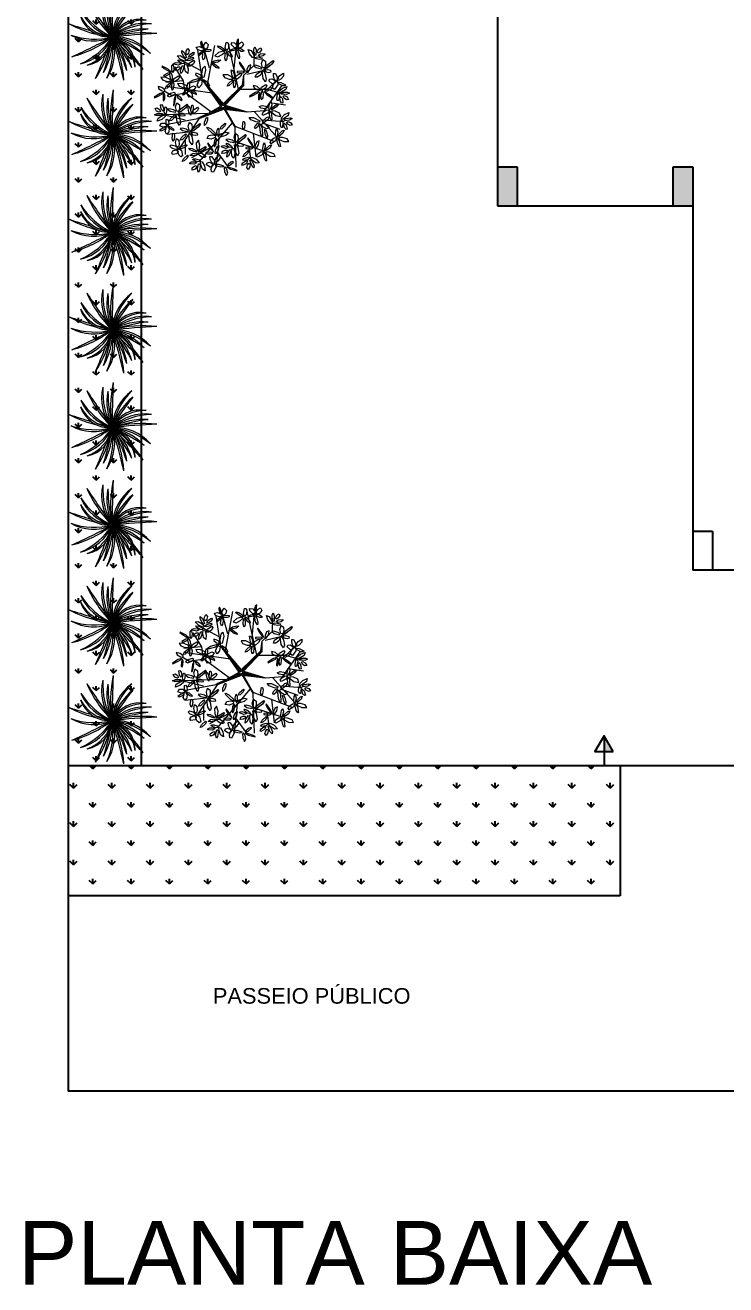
# Model space of a CAD drawing. Header units: inches. Extents: x 2 to 116, y 2 to 108.
# Drawn here: x 32.9 to 38.29, y 28.85 to 38.53 of the extents above; entities that cross this region are included whole.
import ezdxf

# ---------------------------------------------------------------- set-up
doc = ezdxf.new("R2010")
doc.units = ezdxf.units.IN
doc.header["$MEASUREMENT"] = 0
doc.layers.add('03.1 PAREDES', color=250, linetype='Continuous', lineweight=25)
doc.layers.add('16.2 VEGETAÇÃO', color=84, linetype='Continuous', lineweight=9)
doc.layers.add('16.1 VEGETAÇÃO', color=7, linetype='Continuous', lineweight=9, true_color=0x87cb61)
doc.layers.add('PLANTA TUGS_TUES', color=7, linetype='Continuous')
doc.layers.add('TOMADAS', color=170, linetype='Continuous')
doc.styles.add('TEXTO 15MM', font='arial.ttf', dxfattribs={"height": 0.15})

# ---------------------------------------------------------------- blocks, each defined once
blk = doc.blocks.new('_LEAF1', base_point=(58.757, 29.333))
for p, q in [((58.514, 29.393), (58.666, 29.575)), ((58.606, 29.211), (58.514, 29.393)), ((58.666, 29.575), (58.939, 29.485)), ((58.939, 29.485), (58.939, 29.303)), ((58.817, 29.181), (58.606, 29.211)), ((58.939, 29.303), (58.817, 29.181))]:
    blk.add_line(p, q)
blk = doc.blocks.new('_H1', base_point=(54.7, 32.03))
for p, xscale, yscale, zscale, rotation in [((54.39, 32.03), 1.727443358692213, 0.9103097157403468, 1.727443358692213, 343.6738936354017), ((54.45, 31.64), -1.545687603003117, -0.485702163767499, 1.545687603003117, 43.07492863925732), ((54.54, 32.39), -0.3940586972083011, 1.696902842596515, 0.3940586972083011, 11.88359707230165), ((54.94, 32.27), 0.9393259642756036, 1.696902842596522, 0.9393259642756036, 348.2808948833992)]:
    blk.add_blockref('_LEAF1', p, dxfattribs=dict(xscale=xscale, yscale=yscale, zscale=zscale, rotation=rotation))
at = {"xscale": 1.515140417173015, "yscale": 0.6369113279592753, "zscale": 1.515140417173015}
blk.add_blockref('_LEAF1', (55.15, 31.88), dxfattribs=at)
blk = doc.blocks.new('_H5', base_point=(62.27, 31.39))
for p, xscale, yscale, zscale, rotation in [((61.82, 31.67), -1.93821894091991, 0.5452694102672915, 1.93821894091991, 161.5649836159353), ((62.36, 31.88), 0.8782315926153998, 2.121510394569366, 0.8782315926153998, 2.027330662343098), ((62.94, 31.88), 2.788958066288231, 0.575816716164617, 2.788958066288231, 41.2051949766964), ((62.42, 30.82), 2.575127765477518, 0.7881204921510374, 2.575127765477518, 103.2233358614235), ((62.82, 31.24), 0.5758144528974043, -1.696902842596522, 0.5758144528974043, 262.2070746669012)]:
    blk.add_blockref('_LEAF1', p, dxfattribs=dict(xscale=xscale, yscale=yscale, zscale=zscale, rotation=rotation))
blk = doc.blocks.new('_H2', base_point=(55.88, 33.03))
at = {"xscale": -1.637329160493415, "yscale": 0.455154857870177, "zscale": 1.637329160493415}
blk.add_blockref('_LEAF1', (55.33, 32.97), dxfattribs=at)
for p, xscale, yscale, zscale, rotation in [((55.48, 33.54), -2.423919195618517, 0.3329656342808676, 2.423919195618517, 304.6162862887426), ((56.09, 33.24), -0.6369088245576009, 2.090963088672041, 0.6369088245576009, 336.0195606201025)]:
    blk.add_blockref('_LEAF1', p, dxfattribs=dict(xscale=xscale, yscale=yscale, zscale=zscale, rotation=rotation))
blk = doc.blocks.new('_H3', base_point=(57.91, 33.15))
for p, xscale, yscale, zscale, rotation in [((57.45, 33.3), 0.7575702085865075, 2.060415782774719, 0.7575702085865075, 246.1270025360199), ((57.58, 32.81), 1.484593231342913, 1.061518879932116, 1.484593231342913, 203.1850851585156), ((57.88, 33.61), 0.7575702085865075, 2.121510394569363, 0.7575702085865075, 5.479650948518734), ((58.09, 32.7), 1.968766126750012, 1.000424268137465, 1.968766126750012, 291.9583774400813), ((58.48, 33.3), 1.878651928551214, 0.575816716164617, 1.878651928551214, 26.31077704539229)]:
    blk.add_blockref('_LEAF1', p, dxfattribs=dict(xscale=xscale, yscale=yscale, zscale=zscale, rotation=rotation))
blk = doc.blocks.new('_H4', base_point=(60, 32.88))
for p, xscale, yscale, zscale, rotation in [((59.79, 33), 0.6964758369263038, 2.485023334747559, 0.6964758369263038, 30.70465610075785), ((60.06, 33.27), 1.878651928551214, 0.575816716164617, 1.878651928551214, 273.0367053314555), ((60.48, 33.33), 0.636908824557608, 1.484599066610102, 0.636908824557608, 320.5535637719418), ((60.76, 32.94), 1.544160243711609, 0.6063640220619462, 1.544160243711609, 15.14254921127523), ((60.45, 32.61), 1.727443358692213, 0.6063640220619462, 1.727443358692213, 352.5500074369253)]:
    blk.add_blockref('_LEAF1', p, dxfattribs=dict(xscale=xscale, yscale=yscale, zscale=zscale, rotation=rotation))
blk = doc.blocks.new('_H6', base_point=(66.06, 31.58))
for p, xscale, yscale, zscale, rotation in [((65.54, 31.79), 1.878651928551221, 0.5452694102672915, 1.878651928551221, 336.2489556574871), ((66, 32.15), -0.7881173944166022, 2.57666525243954, 0.7881173944166022, 2.457547795809369), ((66.48, 31.88), 2.089427510778918, 0.5147221043699588, 2.089427510778918, 35.45160265640038), ((65.66, 31.39), -1.817557556891011, -0.5452694102672879, 1.817557556891011, 195.3712707835825), ((66.42, 31.27), 1.848104742721105, 0.8186677980483665, 1.848104742721105, 330.9234899051576)]:
    blk.add_blockref('_LEAF1', p, dxfattribs=dict(xscale=xscale, yscale=yscale, zscale=zscale, rotation=rotation))
blk = doc.blocks.new('VEGETAÇÃO 04')
at = {"layer": '16.1 VEGETAÇÃO'}
for p, q in [((0.0171, 0.456), (0.0261, 0.4955)), ((0.0261, 0.4955), (0.0379, 0.4945)), ((0.0379, 0.4945), (0.0443, 0.476)), ((-0.3527, 0.3929), (-0.3296, 0.3958)), ((-0.3274, 0.3663), (-0.3527, 0.3929)), ((-0.3296, 0.3958), (-0.2997, 0.3762)), ((-0.316, 0.4169), (-0.3154, 0.4329)), ((-0.302, 0.3888), (-0.316, 0.4169)), ((-0.3154, 0.4329), (-0.2972, 0.4172)), ((-0.2883, 0.3756), (-0.302, 0.3888)), ((-0.2972, 0.4172), (-0.2811, 0.3796)), ((-0.283, 0.4068), (-0.2825, 0.4286)), ((-0.2735, 0.4008), (-0.283, 0.4068)), ((-0.2825, 0.4286), (-0.2701, 0.4477)), ((-0.2641, 0.4134), (-0.2735, 0.4008)), ((-0.2701, 0.4477), (-0.2592, 0.4341)), ((-0.2592, 0.4341), (-0.2641, 0.4134)), ((-0.2633, 0.383), (-0.2551, 0.4018)), ((-0.2551, 0.4018), (-0.2271, 0.4205)), ((-0.2287, 0.3997), (-0.2491, 0.3838)), ((-0.2213, 0.4139), (-0.2287, 0.3997)), ((-0.2271, 0.4205), (-0.2213, 0.4139)), ((-0.0334, 0.4167), (-0.0622, 0.3915)), ((-0.0622, 0.3915), (-0.038, 0.3846)), ((-0.0411, 0.4624), (-0.0374, 0.4688)), ((-0.0038, 0.4365), (-0.0411, 0.4624)), ((-0.038, 0.3846), (-0.005, 0.4014)), ((-0.0374, 0.4688), (-0.0174, 0.463)), ((0.0023, 0.4284), (-0.0334, 0.4167)), ((-0.0174, 0.463), (0.0122, 0.4444)), ((-0.005, 0.4014), (0.0138, 0.4195)), ((0.0216, 0.4304), (-0.0038, 0.4365)), ((0.0138, 0.4195), (0.0023, 0.4284)), ((0.0122, 0.4444), (0.0216, 0.4304)), ((0.0151, 0.3741), (0.0185, 0.4148)), ((0.0271, 0.433), (0.0171, 0.456)), ((0.0185, 0.4148), (0.0263, 0.4149)), ((0.0263, 0.4149), (0.0318, 0.3968)), ((0.0399, 0.4454), (0.0271, 0.433)), ((0.0281, 0.4253), (0.0341, 0.4303)), ((0.0503, 0.3926), (0.0281, 0.4253)), ((0.0318, 0.3968), (0.0309, 0.3654)), ((0.0341, 0.4303), (0.0494, 0.4202)), ((0.0443, 0.476), (0.0399, 0.4454)), ((0.0494, 0.4202), (0.0679, 0.396)), ((0.0703, 0.3809), (0.0503, 0.3926)), ((0.0679, 0.396), (0.0703, 0.3809)), ((0.1942, 0.4417), (0.2163, 0.4341)), ((0.2053, 0.4066), (0.1942, 0.4417)), ((0.228, 0.3784), (0.2053, 0.4066)), ((0.2163, 0.4341), (0.2345, 0.4033)), ((0.2345, 0.4033), (0.241, 0.3792)), ((0.2378, 0.4471), (0.2453, 0.4612)), ((0.238, 0.4157), (0.2378, 0.4471)), ((0.2446, 0.3978), (0.238, 0.4157)), ((0.2528, 0.3983), (0.2446, 0.3978)), ((0.2453, 0.4612), (0.2548, 0.4391)), ((0.2548, 0.4391), (0.2528, 0.3983)), ((0.263, 0.4235), (0.273, 0.443)), ((0.2689, 0.414), (0.263, 0.4235)), ((0.2828, 0.4212), (0.2689, 0.414)), ((0.2703, 0.3936), (0.2858, 0.4068)), ((0.2834, 0.3881), (0.2703, 0.3936)), ((0.273, 0.443), (0.2925, 0.4546)), ((0.2964, 0.4377), (0.2828, 0.4212)), ((0.3087, 0.3934), (0.2834, 0.3881)), ((0.2858, 0.4068), (0.3193, 0.4114)), ((0.2925, 0.4546), (0.2964, 0.4377)), ((0.3216, 0.4029), (0.3087, 0.3934)), ((0.3193, 0.4114), (0.3216, 0.4029)), ((-0.2947, 0.3509), (-0.3274, 0.3663)), ((-0.2997, 0.3762), (-0.2833, 0.3573)), ((-0.2833, 0.3573), (-0.2947, 0.3509)), ((-0.2811, 0.3796), (-0.2883, 0.3756)), ((-0.2815, 0.3582), (-0.2647, 0.373)), ((-0.2668, 0.3539), (-0.2815, 0.3582)), ((-0.239, 0.3617), (-0.2668, 0.3539)), ((-0.2647, 0.373), (-0.2278, 0.3808)), ((-0.2491, 0.3838), (-0.2633, 0.383)), ((-0.225, 0.3726), (-0.239, 0.3617)), ((-0.2278, 0.3808), (-0.225, 0.3726)), ((-0.1619, 0.2546), (-0.1535, 0.2969)), ((-0.1535, 0.2969), (-0.1395, 0.3136)), ((-0.1395, 0.3136), (-0.1329, 0.2814)), ((0.0232, 0.3517), (0.0151, 0.3741)), ((0.0309, 0.3654), (0.0232, 0.3517)), ((0.241, 0.3792), (0.228, 0.3784)), ((0.243, 0.3792), (0.2647, 0.3852)), ((0.2543, 0.3689), (0.243, 0.3792)), ((0.2828, 0.3637), (0.2543, 0.3689)), ((0.2647, 0.3852), (0.3012, 0.376)), ((0.3001, 0.3674), (0.2828, 0.3637)), ((0.3012, 0.376), (0.3001, 0.3674)), ((-0.4761, 0.2294), (-0.464, 0.2074)), ((-0.4379, 0.2267), (-0.4761, 0.2294)), ((-0.464, 0.2074), (-0.4288, 0.1957)), ((-0.4045, 0.2096), (-0.4379, 0.2267)), ((-0.4288, 0.1957), (-0.4027, 0.1951)), ((-0.4109, 0.2643), (-0.4037, 0.2662)), ((-0.403, 0.2196), (-0.4109, 0.2643)), ((-0.4027, 0.1951), (-0.4045, 0.2096)), ((-0.4037, 0.2662), (-0.3938, 0.2479)), ((-0.3895, 0.1973), (-0.403, 0.2196)), ((-0.3938, 0.2479), (-0.3862, 0.2138)), ((-0.3862, 0.2138), (-0.3895, 0.1973)), ((-0.3838, 0.1952), (-0.3745, 0.2185)), ((-0.3659, 0.1948), (-0.3838, 0.1952)), ((-0.3745, 0.2185), (-0.3401, 0.2398)), ((-0.3411, 0.2132), (-0.3659, 0.1948)), ((-0.3325, 0.2308), (-0.3411, 0.2132)), ((-0.3401, 0.2398), (-0.3325, 0.2308)), ((-0.2581, 0.1906), (-0.2344, 0.2048)), ((-0.197, 0.1989), (-0.2553, 0.1828)), ((-0.2344, 0.2048), (-0.19, 0.2189)), ((-0.2085, 0.2584), (-0.2097, 0.248)), ((-0.2097, 0.248), (-0.1905, 0.2322)), ((-0.1914, 0.2551), (-0.2085, 0.2584)), ((-0.1982, 0.166), (-0.1878, 0.1948)), ((-0.1682, 0.2177), (-0.197, 0.1989)), ((-0.1702, 0.243), (-0.1914, 0.2551)), ((-0.1905, 0.2322), (-0.1659, 0.2261)), ((-0.19, 0.2189), (-0.1682, 0.2177)), ((-0.1878, 0.1948), (-0.1728, 0.2112)), ((-0.1728, 0.2112), (-0.1607, 0.2014)), ((-0.1659, 0.2261), (-0.1702, 0.243)), ((-0.1607, 0.2014), (-0.1651, 0.1705)), ((-0.1582, 0.2288), (-0.1619, 0.2546)), ((-0.1469, 0.2271), (-0.1582, 0.2288)), ((-0.1481, 0.208), (-0.1532, 0.202)), ((-0.1532, 0.202), (-0.1423, 0.1858)), ((-0.1136, 0.1837), (-0.1481, 0.208)), ((-0.1329, 0.2814), (-0.1469, 0.2271)), ((-0.001, 0.2473), (0.0114, 0.2255)), ((0.0372, 0.2451), (-0.001, 0.2473)), ((0.0114, 0.2255), (0.0467, 0.2143)), ((0.0709, 0.2284), (0.0372, 0.2451)), ((0.0419, 0.1807), (0.0729, 0.2074)), ((0.0467, 0.2143), (0.0728, 0.214)), ((0.0637, 0.2831), (0.0708, 0.2851)), ((0.0722, 0.2385), (0.0637, 0.2831)), ((0.0785, 0.202), (0.0698, 0.1852)), ((0.0708, 0.2851), (0.081, 0.2669)), ((0.0728, 0.214), (0.0709, 0.2284)), ((0.086, 0.2163), (0.0722, 0.2385)), ((0.0729, 0.2074), (0.0785, 0.202)), ((0.08, 0.1692), (0.087, 0.2082)), ((0.081, 0.2669), (0.0891, 0.2329)), ((0.0891, 0.2329), (0.086, 0.2163)), ((0.087, 0.2082), (0.0949, 0.2075)), ((0.0917, 0.2144), (0.1007, 0.2378)), ((0.1096, 0.2143), (0.0917, 0.2144)), ((0.0949, 0.2075), (0.0987, 0.1896)), ((0.1007, 0.2378), (0.1348, 0.2596)), ((0.1342, 0.233), (0.1096, 0.2143)), ((0.1425, 0.2507), (0.1342, 0.233)), ((0.1348, 0.2596), (0.1425, 0.2507)), ((-0.4443, 0.1407), (-0.4341, 0.1623)), ((-0.4291, 0.1449), (-0.4443, 0.1407)), ((-0.4341, 0.1623), (-0.4027, 0.1885)), ((-0.4062, 0.1663), (-0.4291, 0.1449)), ((-0.3972, 0.183), (-0.4062, 0.1663)), ((-0.4027, 0.1885), (-0.3972, 0.183)), ((-0.3962, 0.1502), (-0.3886, 0.1891)), ((-0.3904, 0.1278), (-0.3962, 0.1502)), ((-0.3814, 0.1402), (-0.3904, 0.1278)), ((-0.3886, 0.1891), (-0.3807, 0.1883)), ((-0.3772, 0.1703), (-0.3814, 0.1402)), ((-0.3807, 0.1883), (-0.3772, 0.1703)), ((-0.2553, 0.1828), (-0.2581, 0.1906)), ((-0.1854, 0.1453), (-0.1982, 0.166)), ((-0.1651, 0.1705), (-0.1854, 0.1453)), ((-0.1423, 0.1858), (-0.1168, 0.1658)), ((-0.1168, 0.1658), (-0.101, 0.1627)), ((-0.101, 0.1627), (-0.1136, 0.1837)), ((0.032, 0.1591), (0.0419, 0.1807)), ((0.0471, 0.1635), (0.032, 0.1591)), ((0.0698, 0.1852), (0.0471, 0.1635)), ((0.086, 0.1469), (0.08, 0.1692)), ((0.0949, 0.1594), (0.086, 0.1469)), ((0.0987, 0.1896), (0.0949, 0.1594)), ((0.2491, 0.1094), (0.2042, 0.0822)), ((0.2286, 0.0864), (0.2638, 0.1064)), ((0.2333, 0.1646), (0.2393, 0.1452)), ((0.2632, 0.1562), (0.2333, 0.1646)), ((0.2393, 0.1452), (0.2654, 0.1302)), ((0.2769, 0.1191), (0.2491, 0.1094)), ((0.287, 0.1371), (0.2632, 0.1562)), ((0.2638, 0.1064), (0.2769, 0.1191)), ((0.2654, 0.1302), (0.286, 0.1254)), ((0.282, 0.1102), (0.2734, 0.0914)), ((0.2873, 0.0977), (0.282, 0.1102)), ((0.2855, 0.0704), (0.2873, 0.0977)), ((0.286, 0.1254), (0.287, 0.1371)), ((0.2862, 0.1281), (0.2952, 0.1515)), ((0.3041, 0.128), (0.2862, 0.1281)), ((0.2957, 0.1167), (0.2887, 0.0871)), ((0.2952, 0.1515), (0.3293, 0.1733)), ((0.3067, 0.1209), (0.2957, 0.1167)), ((0.3287, 0.1467), (0.3041, 0.128)), ((0.3112, 0.1003), (0.3067, 0.1209)), ((0.3088, 0.0703), (0.3112, 0.1003)), ((0.3163, 0.1155), (0.337, 0.0945)), ((0.3333, 0.109), (0.3163, 0.1155)), ((0.3311, 0.134), (0.3221, 0.1238)), ((0.3221, 0.1238), (0.3427, 0.1242)), ((0.337, 0.1644), (0.3287, 0.1467)), ((0.3293, 0.1733), (0.337, 0.1644)), ((0.3565, 0.1441), (0.3311, 0.134)), ((0.3666, 0.0859), (0.3333, 0.109)), ((0.3427, 0.1242), (0.3751, 0.1391)), ((0.3729, 0.1452), (0.3565, 0.1441)), ((0.3751, 0.1391), (0.3729, 0.1452)), ((-0.3632, -0.0003), (-0.3538, 0.0307)), ((-0.3538, 0.0307), (-0.3342, 0.0162)), ((-0.3342, 0.0162), (-0.3331, -0.0143)), ((-0.3231, -0.0147), (-0.2749, 0.022)), ((-0.2694, 0.0158), (-0.2861, -0.0062)), ((-0.2749, 0.022), (-0.2694, 0.0158)), ((0.2042, 0.0822), (0.2065, 0.078)), ((0.2065, 0.078), (0.2286, 0.0864)), ((0.2734, 0.0914), (0.2729, 0.0558)), ((0.2729, 0.0558), (0.2794, 0.0551)), ((0.2794, 0.0551), (0.2855, 0.0704)), ((0.2887, 0.0871), (0.2939, 0.0565)), ((0.2939, 0.0565), (0.3088, 0.0703)), ((0.337, 0.0945), (0.3809, 0.0656)), ((0.3837, 0.0695), (0.3666, 0.0859)), ((0.3809, 0.0656), (0.3837, 0.0695)), ((-0.4363, -0.0961), (-0.4272, -0.0944)), ((-0.4349, -0.1292), (-0.4363, -0.0961)), ((-0.4272, -0.0944), (-0.4185, -0.1078)), ((-0.4098, -0.014), (-0.4256, -0.017)), ((-0.4256, -0.017), (-0.406, -0.0318)), ((-0.3786, -0.023), (-0.4098, -0.014)), ((-0.4096, -0.1077), (-0.3997, -0.086)), ((-0.406, -0.0318), (-0.365, -0.0414)), ((-0.3997, -0.086), (-0.3688, -0.0593)), ((-0.3719, -0.0815), (-0.3945, -0.1033)), ((-0.3625, -0.0339), (-0.3786, -0.023)), ((-0.3631, -0.0647), (-0.3719, -0.0815)), ((-0.3688, -0.0593), (-0.3631, -0.0647)), ((-0.365, -0.0414), (-0.3625, -0.0339)), ((-0.3557, -0.0306), (-0.3632, -0.0003)), ((-0.3589, -0.0596), (-0.3479, -0.057)), ((-0.3516, -0.1152), (-0.3589, -0.0596)), ((-0.3409, -0.0352), (-0.3557, -0.0306)), ((-0.3479, -0.057), (-0.3347, -0.0795)), ((-0.3427, -0.043), (-0.3231, -0.0147)), ((-0.322, -0.0359), (-0.3427, -0.043)), ((-0.3166, -0.0481), (-0.3417, -0.0516)), ((-0.3417, -0.0516), (-0.3314, -0.0656)), ((-0.3331, -0.0143), (-0.3409, -0.0352)), ((-0.3347, -0.0795), (-0.3267, -0.1218)), ((-0.3314, -0.0656), (-0.3072, -0.0689)), ((-0.2861, -0.0062), (-0.322, -0.0359)), ((-0.2929, -0.0555), (-0.3166, -0.0481)), ((-0.3072, -0.0689), (-0.2902, -0.0656)), ((-0.2902, -0.0656), (-0.2929, -0.0555)), ((0.4488, -0.0843), (0.4735, -0.058)), ((0.4513, -0.0971), (0.4488, -0.0843)), ((0.4743, -0.0874), (0.4513, -0.0971)), ((0.4703, -0.098), (0.4871, -0.0891)), ((0.4735, -0.058), (0.5067, -0.0421)), ((0.5023, -0.065), (0.4743, -0.0874)), ((0.4871, -0.0891), (0.5181, -0.0845)), ((0.5067, -0.0421), (0.5023, -0.065)), ((0.5331, -0.09), (0.5126, -0.1024)), ((0.5181, -0.0845), (0.5331, -0.09)), ((-0.4667, -0.1667), (-0.4875, -0.1803)), ((-0.4875, -0.1803), (-0.4731, -0.1837)), ((-0.4853, -0.1445), (-0.4726, -0.1244)), ((-0.4611, -0.1563), (-0.4853, -0.1445)), ((-0.4731, -0.1837), (-0.4504, -0.1744)), ((-0.4726, -0.1244), (-0.4482, -0.125)), ((-0.443, -0.1602), (-0.4667, -0.1667)), ((-0.4365, -0.1501), (-0.4611, -0.1563)), ((-0.4504, -0.1744), (-0.4367, -0.1647)), ((-0.4482, -0.125), (-0.432, -0.1345)), ((-0.4445, -0.188), (-0.4341, -0.1515)), ((-0.4337, -0.21), (-0.4445, -0.188)), ((-0.4367, -0.1647), (-0.443, -0.1602)), ((-0.432, -0.1345), (-0.4365, -0.1501)), ((-0.4226, -0.1454), (-0.4349, -0.1292)), ((-0.4341, -0.1515), (-0.4211, -0.1529)), ((-0.4155, -0.1329), (-0.4226, -0.1454)), ((-0.4211, -0.1529), (-0.4141, -0.1704)), ((-0.4141, -0.1704), (-0.4193, -0.1989)), ((-0.4185, -0.1078), (-0.4155, -0.1329)), ((-0.4185, -0.1474), (-0.3995, -0.1529)), ((-0.4137, -0.1598), (-0.4185, -0.1474)), ((-0.3937, -0.1761), (-0.4137, -0.1598)), ((-0.3945, -0.1033), (-0.4096, -0.1077)), ((-0.3995, -0.1529), (-0.3747, -0.1756)), ((-0.3789, -0.1813), (-0.3937, -0.1761)), ((-0.3747, -0.1756), (-0.3789, -0.1813)), ((-0.3335, -0.1426), (-0.3516, -0.1152)), ((-0.3267, -0.1218), (-0.3335, -0.1426)), ((-0.1234, -0.1622), (-0.118, -0.156)), ((-0.0807, -0.2051), (-0.1234, -0.1622)), ((-0.118, -0.156), (-0.094, -0.1695)), ((-0.094, -0.1695), (-0.0598, -0.2012)), ((-0.0442, -0.1698), (-0.0485, -0.1942)), ((-0.0346, -0.1657), (-0.0442, -0.1698)), ((-0.0291, -0.1821), (-0.0346, -0.1657)), ((-0.0291, -0.2066), (-0.0291, -0.1821)), ((0.4418, -0.1406), (0.443, -0.1117)), ((0.4478, -0.1573), (0.4418, -0.1406)), ((0.443, -0.1117), (0.4516, -0.0991)), ((0.4565, -0.1572), (0.4478, -0.1573)), ((0.4516, -0.0991), (0.4605, -0.1197)), ((0.4605, -0.1197), (0.4565, -0.1572)), ((0.466, -0.1378), (0.4696, -0.1241)), ((0.4747, -0.1621), (0.466, -0.1378)), ((0.4696, -0.1241), (0.4849, -0.1377)), ((0.4719, -0.1062), (0.4703, -0.098)), ((0.5126, -0.1024), (0.4719, -0.1062)), ((0.486, -0.1736), (0.4747, -0.1621)), ((0.4849, -0.1377), (0.494, -0.1701)), ((0.494, -0.1701), (0.486, -0.1736)), ((0.4896, -0.1199), (0.4983, -0.1127)), ((0.4987, -0.1327), (0.4896, -0.1199)), ((0.4983, -0.1127), (0.5189, -0.12)), ((0.5169, -0.1439), (0.4987, -0.1327)), ((0.5332, -0.1376), (0.5169, -0.1439)), ((0.5189, -0.12), (0.5332, -0.1376)), ((-0.4193, -0.1989), (-0.4337, -0.21)), ((-0.2893, -0.251), (-0.2893, -0.3668)), ((-0.1216, -0.2415), (-0.1098, -0.2202)), ((-0.0897, -0.2468), (-0.1216, -0.2415)), ((-0.1098, -0.2202), (-0.0797, -0.2151)), ((-0.0606, -0.2354), (-0.0897, -0.2468)), ((-0.0501, -0.2208), (-0.0807, -0.2051)), ((-0.0797, -0.2151), (-0.058, -0.22)), ((-0.0651, -0.259), (-0.0699, -0.2911)), ((-0.0564, -0.2416), (-0.0651, -0.259)), ((-0.0648, -0.3064), (-0.0527, -0.285)), ((-0.058, -0.22), (-0.0606, -0.2354)), ((-0.0598, -0.2012), (-0.0501, -0.2208)), ((-0.0487, -0.2431), (-0.0564, -0.2416)), ((-0.0527, -0.285), (-0.0487, -0.2431)), ((-0.0485, -0.1942), (-0.0417, -0.2187)), ((-0.0417, -0.2187), (-0.0291, -0.2066)), ((-0.0355, -0.224), (-0.0149, -0.208)), ((-0.0314, -0.2346), (-0.0355, -0.224)), ((0.0227, -0.22), (-0.0314, -0.2346)), ((-0.0149, -0.208), (0.026, -0.1945)), ((0.0475, -0.1984), (0.0227, -0.22)), ((0.0392, -0.247), (0.0234, -0.25)), ((0.0234, -0.25), (0.0429, -0.2648)), ((0.026, -0.1945), (0.0475, -0.1984)), ((0.0704, -0.256), (0.0392, -0.247)), ((0.0429, -0.2648), (0.084, -0.2744)), ((0.0865, -0.2669), (0.0704, -0.256)), ((0.084, -0.2744), (0.0865, -0.2669)), ((0.0858, -0.2332), (0.0952, -0.2023)), ((0.0933, -0.2635), (0.0858, -0.2332)), ((0.0901, -0.2926), (0.1011, -0.29)), ((0.1081, -0.2681), (0.0933, -0.2635)), ((0.0952, -0.2023), (0.1148, -0.2168)), ((0.1011, -0.29), (0.1143, -0.3125)), ((0.1063, -0.2759), (0.1259, -0.2477)), ((0.127, -0.2688), (0.1063, -0.2759)), ((0.1324, -0.281), (0.1073, -0.2846)), ((0.1073, -0.2846), (0.1176, -0.2986)), ((0.1159, -0.2473), (0.1081, -0.2681)), ((0.1148, -0.2168), (0.1159, -0.2473)), ((0.1259, -0.2477), (0.1741, -0.211)), ((0.1629, -0.2392), (0.127, -0.2688)), ((0.1561, -0.2885), (0.1324, -0.281)), ((0.1588, -0.2986), (0.1561, -0.2885)), ((0.1796, -0.2172), (0.1629, -0.2392)), ((0.1741, -0.211), (0.1796, -0.2172)), ((0.3055, -0.3191), (0.3108, -0.2892)), ((0.3108, -0.2892), (0.3204, -0.2772)), ((0.3204, -0.2772), (0.3253, -0.2998)), ((-0.0699, -0.2911), (-0.0648, -0.3064)), ((0.0974, -0.3481), (0.0901, -0.2926)), ((0.1155, -0.3756), (0.0974, -0.3481)), ((0.1143, -0.3125), (0.1222, -0.3548)), ((0.1222, -0.3548), (0.1155, -0.3756)), ((0.1176, -0.2986), (0.1418, -0.3019)), ((0.1418, -0.3019), (0.1588, -0.2986)), ((0.2586, -0.3779), (0.2678, -0.3607)), ((0.2659, -0.3872), (0.2586, -0.3779)), ((0.301, -0.3672), (0.2659, -0.3872)), ((0.2678, -0.3607), (0.2934, -0.3432)), ((0.2934, -0.3432), (0.3112, -0.3443)), ((0.3112, -0.3443), (0.301, -0.3672)), ((0.3084, -0.3373), (0.3055, -0.3191)), ((0.3162, -0.3383), (0.3084, -0.3373)), ((0.3129, -0.3629), (0.3168, -0.3465)), ((0.3192, -0.3973), (0.3129, -0.3629)), ((0.3253, -0.2998), (0.3162, -0.3383)), ((0.3168, -0.3465), (0.3295, -0.3694)), ((0.325, -0.3326), (0.3347, -0.3163)), ((0.3304, -0.3383), (0.325, -0.3326)), ((0.3295, -0.3694), (0.3357, -0.4144)), ((0.3301, -0.3449), (0.3313, -0.3594)), ((0.3561, -0.3465), (0.3301, -0.3449)), ((0.3627, -0.3132), (0.3304, -0.3383)), ((0.3313, -0.3594), (0.3641, -0.3778)), ((0.3347, -0.3163), (0.3584, -0.2957)), ((0.3909, -0.3595), (0.3561, -0.3465)), ((0.3584, -0.2957), (0.3737, -0.2921)), ((0.3737, -0.2921), (0.3627, -0.3132)), ((0.3641, -0.3778), (0.4021, -0.3819)), ((0.4021, -0.3819), (0.3909, -0.3595)), ((-0.2554, -0.4297), (-0.241, -0.4225)), ((-0.2546, -0.4384), (-0.2554, -0.4297)), ((-0.2209, -0.4397), (-0.2546, -0.4384)), ((-0.241, -0.4225), (-0.2152, -0.4217)), ((-0.2367, -0.4683), (-0.2204, -0.4544)), ((-0.2357, -0.4856), (-0.2367, -0.4683)), ((-0.2145, -0.4775), (-0.2357, -0.4856)), ((-0.2307, -0.4067), (-0.2281, -0.3984)), ((-0.1963, -0.4221), (-0.2307, -0.4067)), ((-0.2281, -0.3984), (-0.2103, -0.3978)), ((-0.2032, -0.4293), (-0.2209, -0.4397)), ((-0.2204, -0.4544), (-0.2055, -0.4497)), ((-0.2152, -0.4217), (-0.2032, -0.4293)), ((-0.2013, -0.4601), (-0.2145, -0.4775)), ((-0.2103, -0.3978), (-0.1833, -0.4078)), ((-0.2055, -0.4497), (-0.2013, -0.4601)), ((-0.1739, -0.4199), (-0.1963, -0.4221)), ((-0.1959, -0.4769), (-0.1869, -0.437)), ((-0.1904, -0.5003), (-0.1959, -0.4769)), ((-0.1869, -0.437), (-0.1787, -0.438)), ((-0.1833, -0.4078), (-0.1739, -0.4199)), ((-0.1753, -0.4568), (-0.1805, -0.4877)), ((-0.1787, -0.438), (-0.1753, -0.4568)), ((-0.172, -0.4203), (-0.1589, -0.4218)), ((-0.1698, -0.4452), (-0.172, -0.4203)), ((-0.1571, -0.4787), (-0.1698, -0.4452)), ((-0.1589, -0.4218), (-0.1416, -0.4535)), ((-0.1367, -0.4899), (-0.1571, -0.4787)), ((-0.1416, -0.4535), (-0.1367, -0.4899)), ((0.3284, -0.416), (0.3192, -0.3973)), ((0.3357, -0.4144), (0.3284, -0.416)), ((-0.1805, -0.4877), (-0.1904, -0.5003))]:
    blk.add_line(p, q, dxfattribs=at)
at = {"layer": '16.2 VEGETAÇÃO'}
for p, q in [((0.1204, 0.1368), (0.0438, 0.4845)), ((-0.1561, 0.2047), (-0.1927, 0.4365)), ((-0.1028, 0.3007), (-0.1461, 0.4565)), ((-0.1194, 0.1728), (-0.0628, 0.4725)), ((0.0871, 0.2967), (0.1037, 0.4645)), ((0.2398, 0.3217), (0.2436, 0.4205)), ((-0.3026, 0.2007), (-0.3692, 0.3086)), ((-0.1727, 0.2807), (-0.3159, 0.3566)), ((0.1606, 0.2425), (0.2398, 0.3217)), ((0.3035, 0.2807), (0.3602, 0.3206)), ((-0.3093, 0.2007), (-0.4392, 0.1887)), ((-0.2893, 0.1048), (-0.3026, 0.2007)), ((-0.0162, 0.0049), (-0.1561, 0.2087)), ((-0.1561, 0.2087), (0.0013, 0.0237)), ((0.1503, 0.1688), (0.1606, 0.2425)), ((0.1606, 0.1632), (0.1606, 0.2425)), ((0.1836, 0.2527), (0.3035, 0.2807)), ((0.3435, 0.1328), (0.4301, 0.2207)), ((-0.3959, 0.0888), (-0.4525, 0.1208)), ((-0.0828, 0.1048), (-0.4392, 0.1568)), ((-0.286, 0.1048), (-0.3959, 0.0888)), ((-0.0927, -0.0367), (-0.286, 0.1048)), ((0.0021, 0.0191), (-0.106, 0.1439)), ((-0.106, 0.1439), (-0.0052, 0.0047)), ((0.0013, 0.0237), (0.1503, 0.1688)), ((0.1534, 0.1632), (0.0021, 0.0191)), ((0.0045, 0.0119), (0.1534, 0.1632)), ((0.0179, 0.0122), (0.1606, 0.1632)), ((0.137, 0.1368), (0.3402, 0.1368)), ((0.3202, -0.0271), (0.4534, 0.1608)), ((0.3402, 0.1368), (0.4734, 0.0968)), ((-0.106, -0.0433), (-0.0099, 0.0023)), ((-0.0927, -0.0367), (-0.0162, 0.0049)), ((-0.0052, 0.0047), (-0.0388, 0.0623)), ((-0.0388, 0.0623), (-0.0027, 0.0119)), ((-0.0099, 0.0023), (-0.034, -0.0169)), ((0.0981, -0.0169), (0.0045, 0.0119)), ((0.0179, 0.0122), (0.187, -0.0391)), ((0.3568, 0.0329), (0.48, 0.0169)), ((-0.4691, -0.059), (-0.1124, -0.0481)), ((-0.2893, -0.103), (-0.4691, -0.059)), ((-0.1927, -0.091), (-0.4425, -0.139)), ((-0.1853, -0.091), (-0.3359, -0.3188)), ((-0.1927, -0.087), (-0.1124, -0.0481)), ((0.0086, -0.0184), (-0.1853, -0.091)), ((-0.178, -0.0794), (0.0045, -0.0121)), ((0.0045, -0.0121), (-0.106, -0.0433)), ((-0.034, -0.0169), (0.0045, -0.0025)), ((0.0045, -0.0025), (0.0165, -0.0098)), ((0.0086, -0.0184), (0.1836, -0.0391)), ((0.0086, -0.0184), (0.0904, -0.155)), ((0.1485, -0.0337), (0.0092, -0.0001)), ((0.0092, -0.0001), (0.0981, -0.0169)), ((0.0165, -0.0098), (0.1485, -0.0337)), ((0.0165, -0.0169), (0.0934, -0.1514)), ((0.187, -0.0391), (0.3202, -0.0271)), ((0.2436, -0.0391), (0.4168, -0.2349)), ((-0.2427, -0.1909), (-0.4292, -0.2109)), ((0.0699, -0.1217), (-0.1827, -0.4187)), ((0.0904, -0.147), (0.3968, -0.2669)), ((0.0904, -0.155), (0.1004, -0.4627)), ((0.3035, -0.099), (0.4701, -0.111)), ((0.3235, -0.131), (0.4368, -0.1709)), ((-0.0309, -0.2389), (-0.0528, -0.4667)), ((0.0937, -0.2669), (0.3202, -0.3388)), ((0.2336, -0.2029), (0.2536, -0.3828)), ((-0.0928, -0.3108), (-0.2427, -0.3907)), ((-0.0417, -0.3512), (0.0404, -0.4627)), ((0.2003, -0.3068), (0.2136, -0.4147))]:
    blk.add_line(p, q, dxfattribs=at)
at = {"layer": '16.1 VEGETAÇÃO', "xscale": 0.07923638879180794, "yscale": 0.07923638879180794, "zscale": 0.07923638879180794}
for name, p in [('_H1', (-0.1492, 0.4442)), ('_H2', (0.1773, 0.2712)), ('_H5', (0.307, 0.2856)), ('_H5', (-0.2572, -0.197)), ('_H3', (-0.3461, -0.3196)), ('_H6', (-0.1875, -0.3507)), ('_H2', (-0.0651, -0.3507)), ('_H2', (0.2422, -0.3125))]:
    blk.add_blockref(name, p, dxfattribs=at)
at = {"layer": '16.1 VEGETAÇÃO'}
for name, p, xscale, yscale, zscale, rotation in [('_H1', (0.1101, 0.4609), 0.07923638879180575, 0.07923638879180575, 0.07923638879180575, 335.9995910641865), ('_LEAF1', (-0.1463, 0.3951), -0.1440166972293012, -0.04320517898821663, 0.1440166972293024, 265.3418919588169), ('_LEAF1', (0.1163, 0.4092), 0.1655586905963778, 0.04078472078159301, 0.1655586905963778, 105.4222238316343), ('_H2', (-0.394, 0.2687), 0.07923638879180761, 0.07923638879180761, 0.07923638879180761, 24.61518218604945), ('_H4', (-0.2957, 0.3169), 0.07923638879180728, 0.07923638879180728, 0.07923638879180728, 159.4820373343238), ('_LEAF1', (-0.2391, 0.3333), 0.1464371459222319, 0.064868279937496, 0.1464371459222319, 40.89411108039298), ('_LEAF1', (-0.0606, 0.3188), 0.1655586905963763, 0.04078472078159301, 0.1655586905963763, 145.2915804259634), ('_LEAF1', (-0.0557, 0.3497), 0.1655586905963747, 0.04078472078159301, 0.1655586905963747, 197.0023472828412), ('_H3', (0.415, 0.1991), 0.07923638879180761, 0.07923638879180761, 0.07923638879180761, 310.7820573980491), ('_H1', (-0.2572, 0.1271), 0.0792363887918082, 0.0792363887918082, 0.0792363887918082, 223.439305730182), ('_LEAF1', (0.2772, 0.2492), 0.1464371459222319, 0.064868279937496, 0.1464371459222319, 40.89411108039298), ('_H2', (-0.4517, 0.1151), 0.0792363887918074, 0.0792363887918074, 0.0792363887918074, 83.64810089334068), ('_H2', (-0.3653, 0.0959), 0.07923638879180848, 0.07923638879180848, 0.07923638879180848, 135.7819653615509), ('_LEAF1', (-0.3039, 0.1598), -0.06244757627757961, 0.204165649728635, 0.06244757627757956, 72.42816897104282), ('_H4', (0.4438, 0.1103), 0.0792363887918075, 0.0792363887918075, 0.0792363887918075, 270.0000000000014), ('_H4', (-0.459, -0.0627), 0.07923638879180346, 0.07923638879180346, 0.07923638879180346, 92.25636340955722), ('_LEAF1', (-0.2562, -0.0228), 0.1655586905963778, 0.04078472078159301, 0.1655586905963778, 105.4222238316343), ('_LEAF1', (-0.2352, -0.0129), -0.1440166972293012, -0.04320517898821663, 0.1440166972293024, 265.3418919588169), ('_LEAF1', (-0.2079, -0.0271), 0.1464371459222319, 0.064868279937496, 0.1464371459222319, 40.89411108039298), ('_LEAF1', (0.3133, -0.0046), 0.146437145922231, 0.064868279937496, 0.146437145922231, 355.9332608477733), ('_H6', (0.3597, -0.0289), 0.07923638879180389, 0.07923638879180389, 0.07923638879180389, 241.7205313804202), ('_LEAF1', (-0.1271, -0.108), 0.1488575946151644, 0.04320517898821663, 0.1488575946151644, 72.31603858620976), ('_H5', (0.2903, -0.1179), 0.07923638879180708, 0.07923638879180708, 0.07923638879180708, 236.1016171762233), ('_LEAF1', (0.0035, -0.1479), 0.1488575946151615, 0.04320517898821663, 0.1488575946151615, 46.21957683272146), ('_LEAF1', (0.161, -0.1381), -0.1440166972293012, -0.04320517898821663, 0.1440166972293024, 265.3418919588169), ('_LEAF1', (0.3323, -0.2006), 0.1655586905963778, 0.04078472078159301, 0.1655586905963778, 105.4222238316343), ('_H6', (0.415, -0.2379), 0.07923638879180535, 0.07923638879180535, 0.07923638879180535, 251.5733710207284), ('_LEAF1', (-0.3792, -0.2292), -0.1440166972293012, -0.04320517898821663, 0.1440166972293024, 265.3418919588169), ('_LEAF1', (-0.3013, -0.2322), 0.1488575946151615, 0.04320517898821663, 0.1488575946151615, 46.21957683272146), ('_H4', (0.067, -0.329), 0.07923638879180538, 0.07923638879180538, 0.07923638879180538, 151.4869598675745), ('_LEAF1', (-0.2868, -0.3955), 0.1488575946151615, 0.04320517898821663, 0.1488575946151615, 46.21957683272146), ('_H3', (-0.0652, -0.4347), 0.07923638879180711, 0.07923638879180711, 0.07923638879180711, 321.2025904984415), ('_H4', (0.2181, -0.4036), 0.07923638879180635, 0.07923638879180635, 0.07923638879180635, 202.5727489174756), ('_LEAF1', (0.1789, -0.3595), 0.1488575946151615, 0.04320517898821663, 0.1488575946151615, 46.21957683272146), ('_H2', (0.0261, -0.4636), 0.07923638879180774, 0.07923638879180774, 0.07923638879180774, 216.5174468434797)]:
    blk.add_blockref(name, p, dxfattribs=dict(at, xscale=xscale, yscale=yscale, zscale=zscale, rotation=rotation))
blk = doc.blocks.new('VEGETAÇAO 02')
at = {"layer": '16.1 VEGETAÇÃO'}
blk.add_circle((0, 0), 0.000151, dxfattribs=at)
for centre, radius, start, end in [((0.2754, 0.2267), 0.3567, 166.38548, 219.4367), ((0.483, 0.2743), 0.5554, 176.24948, 209.58142), ((0.8912, 0.1519), 0.904, 167.68199, 189.66593), ((6.3753, 0.0256), 6.3754, 177.12996, 180.22861), ((0.0897, 0.3452), 0.3567, 202.36381, 255.41506), ((0.2297, 0.5057), 0.5554, 212.22782, 245.55976), ((0.6318, 0.6464), 0.9039, 203.65963, 225.64738), ((5.1441, 3.7661), 6.3754, 213.1083, 216.20694), ((0.4476, 0.1954), 0.4884, 170.05737, 203.55854), ((1.3855, 0.3075), 1.4192, 181.12172, 192.50583), ((0.3566, -0.0098), 0.3567, 125.35788, 178.40924), ((0.5444, -0.1101), 0.5554, 135.22188, 168.55389), ((0.4659, -0.1465), 0.4884, 129.02978, 162.53102), ((1.2471, -0.6775), 1.4192, 140.09413, 151.47826), ((0.0918, 0.8992), 0.9039, 242.17371, 256.45098), ((1.6799, 6.1501), 6.3754, 251.62238, 253.18732), ((-0.0224, 0.232), 0.2329, 198.29913, 275.53943), ((0.0202, 0.297), 0.2977, 207.65066, 266.07616), ((0.2115, -0.0984), 0.2332, 77.93599, 155.01174), ((0.246, -0.1677), 0.2977, 87.26503, 145.69074), ((0.2525, -0.252), 0.3567, 81.97817, 135.02965), ((0.3201, -0.4539), 0.5554, 91.84218, 125.17428), ((-0.1448, 0.326), 0.3567, 240.87789, 293.92913), ((-0.1352, 0.5387), 0.5554, 250.7419, 284.07382), ((1.6799, 6.1501), 6.3754, 253.6156, 254.72102), ((0.1909, 0.2285), 0.2977, 216.81001, 230.09776), ((0.0918, 0.8992), 0.9039, 262.27198, 264.16144), ((0.238, -0.4265), 0.4884, 85.65007, 119.15142), ((0.441, -1.349), 1.4192, 96.71442, 108.09859), ((4.8263, -4.1656), 6.3754, 138.56552, 139.20101), ((0.2381, -0.872), 0.9039, 83.27399, 105.26185), ((0.6468, -6.3425), 6.3754, 92.72266, 95.82132), ((0.0205, -0.3561), 0.3567, 40.22092, 93.27251), ((-0.546, 0.7203), 0.9039, 285.16402, 307.15178), ((-2.9648, 5.644), 6.3754, 294.61269, 297.71133), ((-0.3282, 0.1397), 0.3567, 283.8682, 336.91957), ((-0.4662, 0.3019), 0.5554, 293.7322, 327.0642), ((-0.2908, 0.0639), 0.2977, 289.15505, 347.58072), ((-0.2329, 0.0125), 0.2332, 279.82602, 356.90179), ((-0.8876, 0.1706), 0.9039, 327.12525, 343.72458), ((-0.4877, -0.0257), 0.4884, 329.50133, 3.00262), ((-1.4053, 0.1986), 1.4192, 340.56568, 350.00023), ((-0.3374, -0.1156), 0.3567, 325.82943, 18.88091), ((-0.5485, -0.0873), 0.5554, 335.69343, 9.02551), ((-5.9784, 2.2146), 6.3754, 338.8993, 339.67256), ((-6.1066, -1.8314), 6.3754, 13.59432, 16.69298), ((-0.3194, -0.3696), 0.4884, 49.00591, 49.15295), ((-0.0567, -0.2262), 0.2332, 358.80765, 75.88362), ((-0.0635, -0.5518), 0.5554, 50.08493, 83.4171), ((-0.1064, -0.4767), 0.4884, 43.89282, 77.39425), ((-0.1183, -0.2732), 0.2977, 8.13669, 66.56254), ((-0.3739, -0.3142), 0.4884, 6.52173, 40.02309), ((-1.2416, -0.6875), 1.4192, 17.58608, 28.97025), ((-0.8114, -0.3983), 0.9039, 4.14565, 26.1335), ((-0.5694, -1.3), 1.4192, 54.95717, 66.34137), ((-0.5231, -0.7372), 0.9039, 43.14957, 54.63162), ((-4.4929, -4.5232), 6.3754, 43.15153, 45.1911), ((-1.1194, -0.8773), 1.4221, 26.72169, 35.97091), ((-0.3194, -0.3696), 0.4884, 15.65152, 40.72002), ((-5.9784, 2.2146), 6.3754, 336.57392, 338.38477), ((-0.5231, -0.7372), 0.9039, 32.64378, 40.58503), ((-4.4929, -4.5232), 6.3754, 42.09245, 42.98121)]:
    blk.add_arc(centre, radius, start, end, dxfattribs=at)
blk = doc.blocks.new('TUG MÉDIA 120CM_')
at = {"layer": 'TOMADAS', "ltscale": 0.5}
h = blk.add_hatch(color=256, dxfattribs=at)
h.dxf.hatch_style = 1
h.paths.add_polyline_path([(0.2454, 0), (0.1227, 0), (0.1227, -0.0709)])
for p, q in [((0.1227, 0), (0.0181, 0)), ((0.2454, 0), (0.1227, 0))]:
    blk.add_line(p, q, dxfattribs=at)
blk.add_lwpolyline([(0.1227, -0.0709), (0.2454, 0), (0.1227, 0.0709), (0.1227, -0.0709)], dxfattribs=at)

msp = doc.modelspace()

# ---------------------------------------------------------------- hatches: boundary and pattern name
at = {"layer": 'PLANTA TUGS_TUES'}
h = msp.add_hatch(dxfattribs=at)
h.set_pattern_fill('GRASS', color=256, scale=0.0075)
h.set_pattern_definition([(90, (1888.45597, 1245.07772), (-0.134703842, 0.134703842), [0.03571875, -0.233688934]), (45, (1888.45597, 1245.07772), (-0.134703842, 0.134703842), [0.03571875, -0.15478125]), (135, (1888.45597, 1245.07772), (-0.134703842, -0.134703842), [0.03571875, -0.15478125])])
h.paths.add_polyline_path([(33.2344, 38.8415), (33.7964, 38.9915), (33.7964, 32.8415), (33.2344, 32.8415)])
h = msp.add_hatch(color=256, dxfattribs=at)
h.dxf.hatch_style = 1
h.paths.add_polyline_path([(36.6844, 37.4415), (36.5344, 37.4415), (36.5344, 37.1415), (36.6844, 37.1415)])
h = msp.add_hatch(color=256, dxfattribs=at)
h.dxf.hatch_style = 1
h.paths.add_polyline_path([(38.0344, 37.4415), (37.8844, 37.4415), (37.8844, 37.1415), (38.0344, 37.1415)])
h = msp.add_hatch(dxfattribs=at)
h.set_pattern_fill('GRASS', color=256, scale=0.0082)
h.set_pattern_definition([(90, (1824.7434, 1228.8458), (-0.1472762, 0.1472762), [0.0390525, -0.2554999]), (45, (1824.7434, 1228.8458), (-0.1472762, 0.1472762), [0.0390525, -0.1692275]), (135, (1824.7434, 1228.8458), (-0.1472762, -0.1472762), [0.0390525, -0.1692275])])
h.paths.add_polyline_path([(37.4761, 32.8415), (33.2344, 32.8415), (33.2344, 31.8415), (37.4761, 31.8415)])

# ---------------------------------------------------------------- linework, layer by layer
for p, q in [((33.2344, 52.8415), (33.2344, 32.8415)), ((36.5344, 38.8415), (36.5344, 37.1415)), ((36.5344, 37.4415), (36.6844, 37.4415)), ((36.6844, 37.4415), (36.6844, 37.1415)), ((37.8844, 37.1415), (37.8844, 37.4415)), ((37.8844, 37.4415), (38.0344, 37.4415)), ((38.0344, 37.4415), (38.0344, 34.3415)), ((36.5344, 37.1415), (38.0344, 37.1415)), ((38.0344, 34.6415), (38.1844, 34.6415)), ((38.1844, 34.6415), (38.1844, 34.3415)), ((43.2344, 34.3415), (38.0344, 34.3415)), ((33.2344, 32.8415), (43.2344, 32.8415))]:
    msp.add_line(p, q)
at = {"layer": '03.1 PAREDES', "color": 251, "true_color": 0x636466}
for p, q in [((33.2344, 32.8415), (33.2344, 30.3415)), ((37.4761, 32.8415), (37.4761, 31.8415)), ((37.4761, 31.8415), (33.2344, 31.8415)), ((43.2344, 30.3415), (33.2344, 30.3415))]:
    msp.add_line(p, q, dxfattribs=at)
at = {"layer": 'PLANTA TUGS_TUES'}
for p, q in [((33.2344, 52.8415), (33.2344, 32.8415)), ((33.7964, 38.8415), (33.7964, 32.8415)), ((36.5344, 38.8415), (36.5344, 37.1415)), ((36.5344, 37.4415), (36.6844, 37.4415)), ((36.6844, 37.4415), (36.6844, 37.1415)), ((37.8844, 37.1415), (37.8844, 37.4415)), ((37.8844, 37.4415), (38.0344, 37.4415)), ((38.0344, 37.4415), (38.0344, 34.3415)), ((36.5344, 37.1415), (38.0344, 37.1415)), ((43.2344, 34.3415), (38.0344, 34.3415)), ((33.2344, 32.8415), (43.2344, 32.8415)), ((33.2344, 32.8415), (33.2344, 30.3415)), ((37.4761, 32.8415), (37.4761, 31.8415)), ((37.4761, 31.8415), (33.2344, 31.8415)), ((43.2344, 30.3415), (33.2344, 30.3415))]:
    msp.add_line(p, q, dxfattribs=at)

# ---------------------------------------------------------------- block references
for name, p in [('VEGETAÇAO 02', (33.5732, 38.4378)), ('VEGETAÇÃO 04', (34.4238, 37.9006)), ('VEGETAÇAO 02', (33.5732, 37.6878)), ('VEGETAÇAO 02', (33.5732, 36.9378)), ('VEGETAÇAO 02', (33.5732, 36.1878)), ('VEGETAÇAO 02', (33.5732, 35.4378)), ('VEGETAÇAO 02', (33.5732, 34.6878)), ('VEGETAÇAO 02', (33.5732, 33.9378)), ('VEGETAÇÃO 04', (34.5637, 33.5532)), ('VEGETAÇAO 02', (33.5732, 33.1878))]:
    msp.add_blockref(name, p, dxfattribs=at)
at = {"layer": 'TOMADAS', "rotation": 89.99999999999999}
msp.add_blockref('TUG MÉDIA 120CM_', (37.3522, 32.8257), dxfattribs=at)

# ---------------------------------------------------------------- texts
at = {"layer": 'PLANTA TUGS_TUES', "style": 'TEXTO 15MM'}
for s, width, gutter_width, insert, char_height, attachment_point in [('PASSEIO PÚBLICO', 2.3408, 0.75, (35.8649, 31.1325), 0.12, 3), ('PLANTA BAIXA', 7.229877, 0.075, (32.8483, 29.3438), 0.490554, 1)]:
    msp.add_mtext_dynamic_manual_height_columns(s, width=width, gutter_width=gutter_width, heights=[0], dxfattribs=dict(at, insert=insert, char_height=char_height, attachment_point=attachment_point))

doc.saveas('drawing.dxf')
